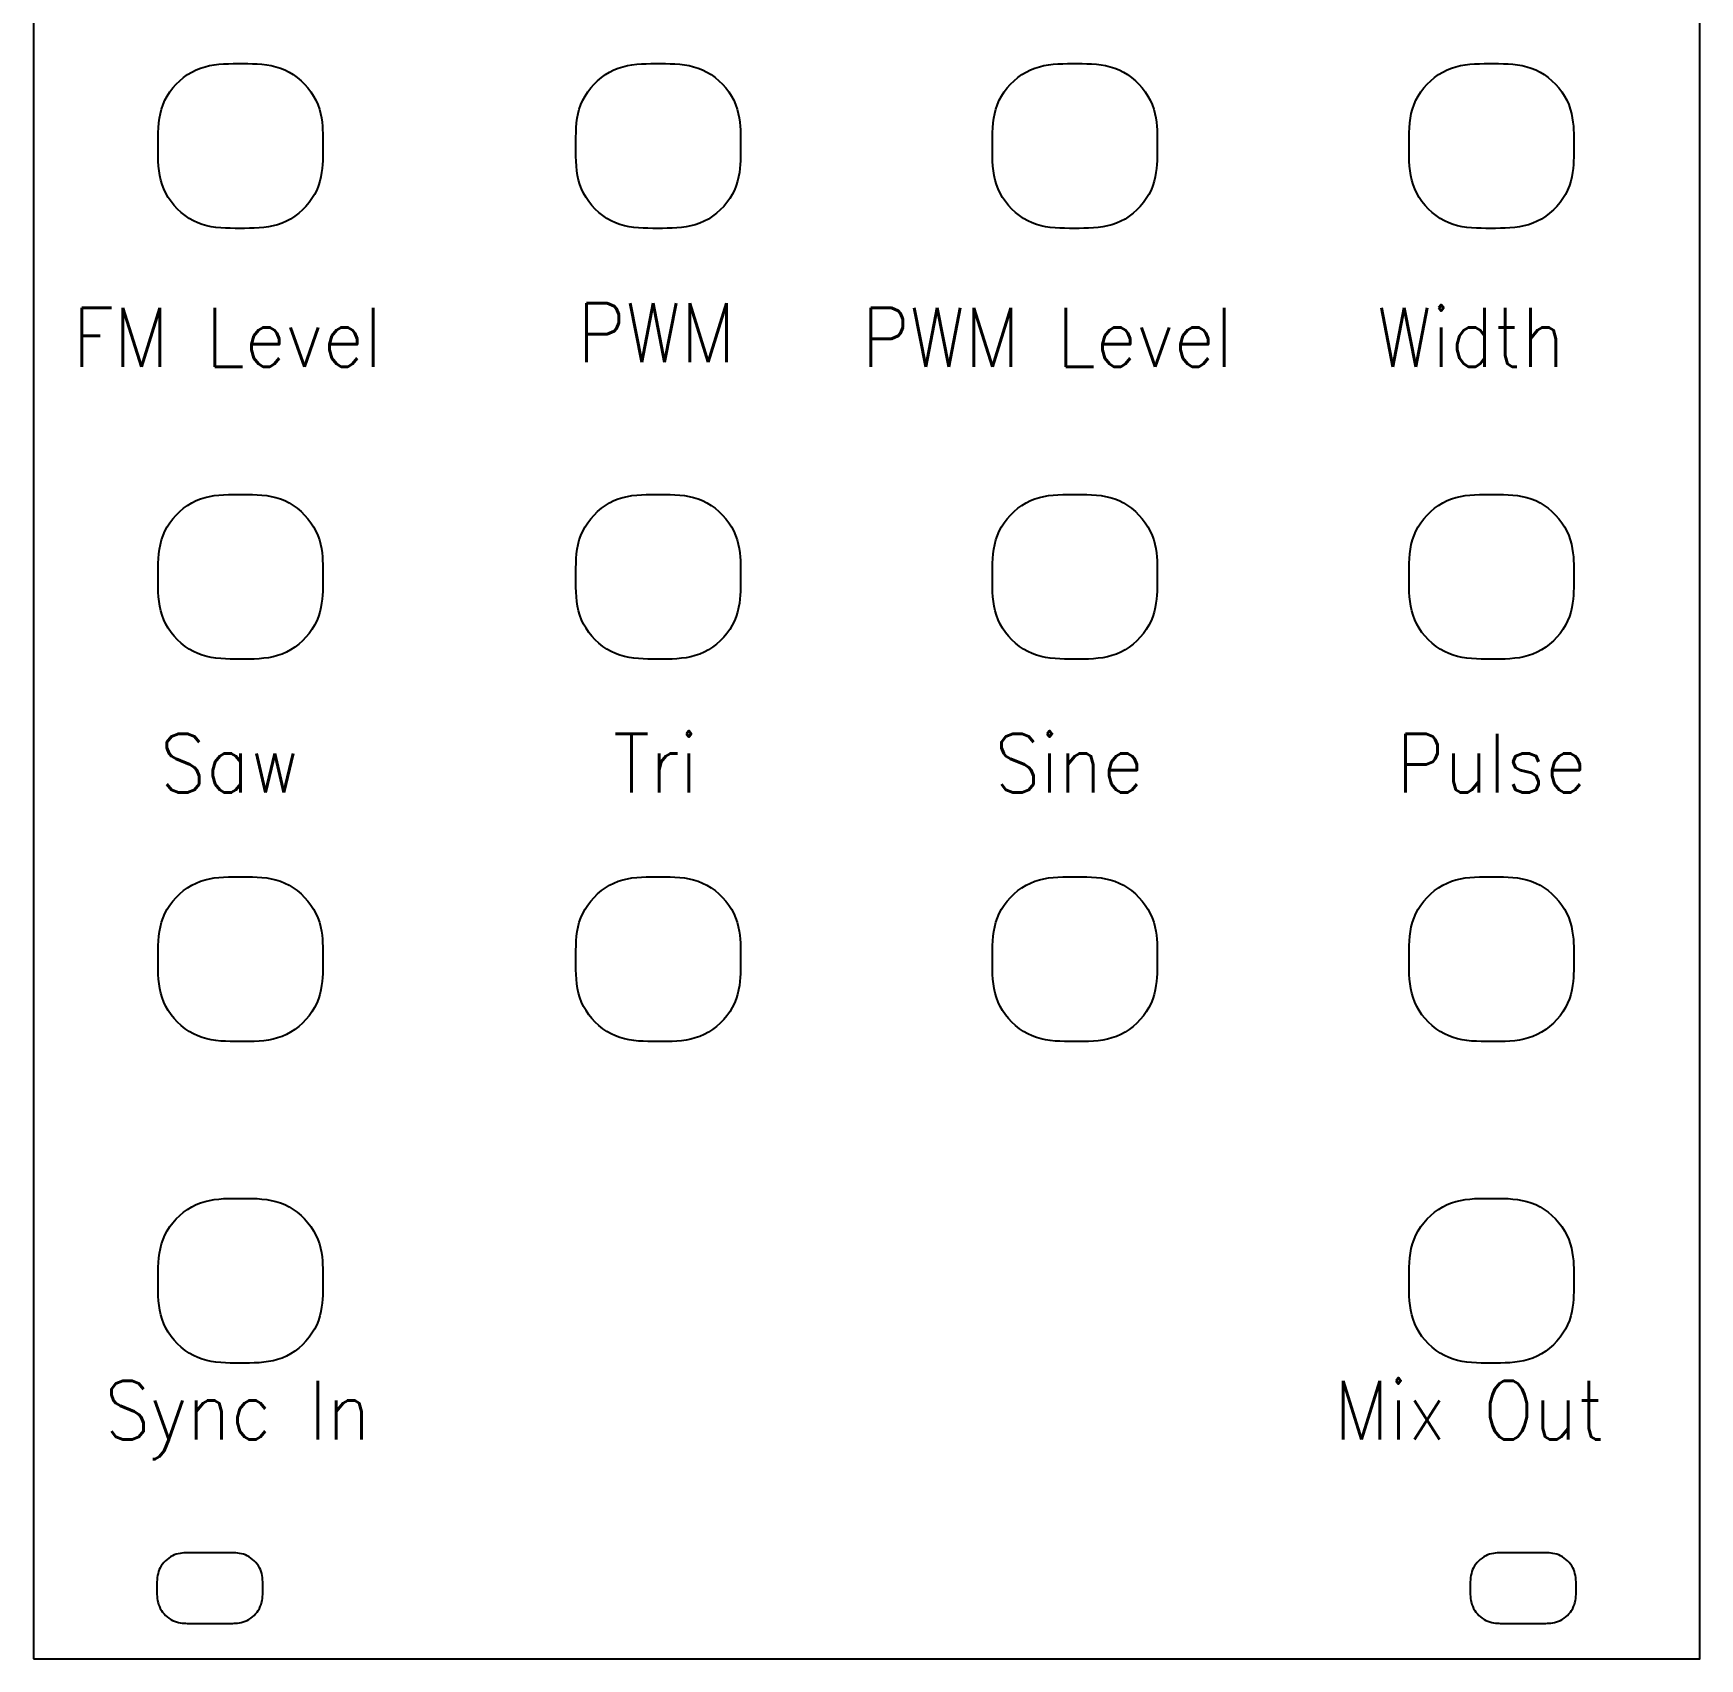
# Model space of a CAD drawing. Extents: x 107 to 178, y 123 to 252.
# Drawn here: x 107.5 to 178.3, y 123.2 to 192.2 of the extents above; entities that cross this region are included whole.
import ezdxf

# ---------------------------------------------------------------- set-up
doc = ezdxf.new("R2010")
doc.units = 0
doc.layers.get('0').update_dxf_attribs({"linetype": 'CONTINUOUS'})
doc.styles.get("Standard").update_dxf_attribs({"font": 'STANDARD'})

msp = doc.modelspace()

# ---------------------------------------------------------------- linework, layer by layer
at = {"color": 7}
msp.add_lwpolyline([(107.485, 123.156), (178.285, 123.156), (178.285, 251.656), (107.485, 251.656), (107.485, 123.156)], dxfattribs=at)
for points in [[(119.524, 185.535), (119.432, 185.352), (119.324, 185.174), (119.202, 185.003), (119.066, 184.841), (118.918, 184.689), (118.76, 184.548), (118.593, 184.419), (118.418, 184.305), (118.237, 184.206), (118.052, 184.124), (117.862, 184.059), (117.669, 184.008), (117.473, 183.97), (117.275, 183.943), (117.074, 183.925), (116.872, 183.914), (116.668, 183.909), (116.464, 183.907), (116.259, 183.907), (116.054, 183.907), (115.85, 183.91), (115.647, 183.916), (115.445, 183.929), (115.245, 183.949), (115.047, 183.978), (114.852, 184.019), (114.659, 184.074), (114.471, 184.143), (114.286, 184.229), (114.107, 184.332), (113.934, 184.45), (113.769, 184.582), (113.613, 184.726), (113.468, 184.881), (113.336, 185.045), (113.217, 185.218), (113.113, 185.397), (113.026, 185.581), (112.955, 185.77), (112.9, 185.961), (112.858, 186.157), (112.828, 186.354), (112.807, 186.554), (112.795, 186.756), (112.788, 186.959), (112.785, 187.163), (112.785, 187.368), (112.785, 187.573), (112.787, 187.777), (112.792, 187.981), (112.802, 188.183), (112.819, 188.384), (112.846, 188.583), (112.883, 188.779), (112.933, 188.972), (112.997, 189.162), (113.078, 189.347), (113.176, 189.529), (113.289, 189.704), (113.417, 189.871), (113.557, 190.03), (113.709, 190.178), (113.871, 190.315), (114.041, 190.438), (114.218, 190.547), (114.401, 190.64), (114.588, 190.715), (114.779, 190.775), (114.973, 190.821), (115.17, 190.854), (115.37, 190.878), (115.571, 190.893), (115.774, 190.901), (115.978, 190.905), (116.182, 190.906), (116.387, 190.906), (116.592, 190.905), (116.796, 190.901), (116.998, 190.893), (117.2, 190.878), (117.399, 190.854), (117.596, 190.821), (117.79, 190.775), (117.981, 190.715), (118.168, 190.64), (118.351, 190.547), (118.528, 190.438), (118.698, 190.315), (118.86, 190.178), (119.012, 190.03), (119.152, 189.871), (119.28, 189.704), (119.393, 189.529), (119.491, 189.347), (119.572, 189.162), (119.637, 188.973), (119.686, 188.786), (119.724, 188.601), (119.75, 188.422), (119.767, 188.251), (119.778, 188.092), (119.783, 187.947), (119.785, 187.819), (119.785, 187.71), (119.785, 187.622), (119.785, 187.552), (119.785, 187.5), (119.785, 187.462), (119.785, 187.436), (119.785, 187.42), (119.785, 187.411), (119.785, 187.407), (119.785, 187.406), (119.785, 187.406), (119.785, 187.406), (119.785, 187.406), (119.785, 187.406), (119.785, 187.406), (119.785, 187.406), (119.785, 187.406), (119.785, 187.406), (119.785, 187.406), (119.785, 187.406), (119.785, 187.406), (119.785, 187.406), (119.785, 187.406), (119.785, 187.406), (119.785, 187.406), (119.785, 187.406), (119.785, 187.406), (119.785, 187.406), (119.785, 187.406), (119.785, 187.406), (119.785, 187.404), (119.785, 187.397), (119.785, 187.384), (119.785, 187.362), (119.785, 187.329), (119.785, 187.282), (119.785, 187.219), (119.785, 187.139), (119.785, 187.037), (119.784, 186.916), (119.78, 186.777), (119.772, 186.623), (119.758, 186.456), (119.735, 186.28), (119.702, 186.097), (119.657, 185.91), (119.598, 185.722)], [(137.274, 185.535), (137.182, 185.352), (137.074, 185.174), (136.952, 185.003), (136.816, 184.841), (136.668, 184.689), (136.51, 184.548), (136.343, 184.419), (136.168, 184.305), (135.987, 184.206), (135.802, 184.124), (135.612, 184.059), (135.419, 184.008), (135.223, 183.97), (135.025, 183.943), (134.824, 183.925), (134.622, 183.914), (134.418, 183.909), (134.214, 183.907), (134.009, 183.907), (133.804, 183.907), (133.6, 183.91), (133.397, 183.916), (133.195, 183.929), (132.995, 183.949), (132.797, 183.978), (132.602, 184.019), (132.409, 184.074), (132.221, 184.143), (132.036, 184.229), (131.857, 184.332), (131.684, 184.45), (131.519, 184.582), (131.363, 184.726), (131.218, 184.881), (131.086, 185.045), (130.967, 185.218), (130.863, 185.397), (130.776, 185.581), (130.705, 185.77), (130.65, 185.961), (130.608, 186.157), (130.578, 186.354), (130.557, 186.554), (130.545, 186.756), (130.538, 186.959), (130.535, 187.163), (130.535, 187.368), (130.535, 187.573), (130.537, 187.777), (130.542, 187.981), (130.552, 188.183), (130.569, 188.384), (130.596, 188.583), (130.633, 188.779), (130.683, 188.972), (130.747, 189.162), (130.828, 189.347), (130.926, 189.529), (131.039, 189.704), (131.167, 189.871), (131.307, 190.03), (131.459, 190.178), (131.621, 190.315), (131.791, 190.438), (131.968, 190.547), (132.151, 190.64), (132.338, 190.715), (132.529, 190.775), (132.723, 190.821), (132.92, 190.854), (133.12, 190.878), (133.321, 190.893), (133.524, 190.901), (133.728, 190.905), (133.932, 190.906), (134.137, 190.906), (134.342, 190.905), (134.546, 190.901), (134.748, 190.893), (134.95, 190.878), (135.149, 190.854), (135.346, 190.821), (135.54, 190.775), (135.731, 190.715), (135.918, 190.64), (136.101, 190.547), (136.278, 190.438), (136.448, 190.315), (136.61, 190.178), (136.762, 190.03), (136.902, 189.871), (137.03, 189.704), (137.143, 189.529), (137.241, 189.347), (137.322, 189.162), (137.387, 188.973), (137.436, 188.786), (137.474, 188.601), (137.5, 188.422), (137.517, 188.251), (137.528, 188.092), (137.533, 187.947), (137.535, 187.819), (137.535, 187.71), (137.535, 187.622), (137.535, 187.552), (137.535, 187.5), (137.535, 187.462), (137.535, 187.436), (137.535, 187.42), (137.535, 187.411), (137.535, 187.407), (137.535, 187.406), (137.535, 187.406), (137.535, 187.406), (137.535, 187.406), (137.535, 187.406), (137.535, 187.406), (137.535, 187.406), (137.535, 187.406), (137.535, 187.406), (137.535, 187.406), (137.535, 187.406), (137.535, 187.406), (137.535, 187.406), (137.535, 187.406), (137.535, 187.406), (137.535, 187.406), (137.535, 187.406), (137.535, 187.406), (137.535, 187.406), (137.535, 187.406), (137.535, 187.406), (137.535, 187.404), (137.535, 187.397), (137.535, 187.384), (137.535, 187.362), (137.535, 187.329), (137.535, 187.282), (137.535, 187.219), (137.535, 187.139), (137.535, 187.037), (137.534, 186.916), (137.53, 186.777), (137.522, 186.623), (137.508, 186.456), (137.485, 186.28), (137.452, 186.097), (137.407, 185.91), (137.348, 185.722)], [(154.974, 185.535), (154.882, 185.352), (154.774, 185.174), (154.652, 185.003), (154.516, 184.841), (154.368, 184.689), (154.21, 184.548), (154.043, 184.419), (153.868, 184.305), (153.687, 184.206), (153.502, 184.124), (153.312, 184.059), (153.119, 184.008), (152.923, 183.97), (152.725, 183.943), (152.524, 183.925), (152.322, 183.914), (152.118, 183.909), (151.914, 183.907), (151.709, 183.907), (151.504, 183.907), (151.3, 183.91), (151.097, 183.916), (150.895, 183.929), (150.695, 183.949), (150.497, 183.978), (150.302, 184.019), (150.109, 184.074), (149.921, 184.143), (149.736, 184.229), (149.557, 184.332), (149.384, 184.45), (149.219, 184.582), (149.063, 184.726), (148.918, 184.881), (148.786, 185.045), (148.667, 185.218), (148.563, 185.397), (148.476, 185.581), (148.405, 185.77), (148.35, 185.961), (148.308, 186.157), (148.278, 186.354), (148.257, 186.554), (148.245, 186.756), (148.238, 186.959), (148.235, 187.163), (148.235, 187.368), (148.235, 187.573), (148.237, 187.777), (148.242, 187.981), (148.252, 188.183), (148.269, 188.384), (148.296, 188.583), (148.333, 188.779), (148.383, 188.972), (148.447, 189.162), (148.528, 189.347), (148.626, 189.529), (148.739, 189.704), (148.867, 189.871), (149.007, 190.03), (149.159, 190.178), (149.321, 190.315), (149.491, 190.438), (149.668, 190.547), (149.851, 190.64), (150.038, 190.715), (150.229, 190.775), (150.423, 190.821), (150.62, 190.854), (150.82, 190.878), (151.021, 190.893), (151.224, 190.901), (151.428, 190.905), (151.632, 190.906), (151.837, 190.906), (152.042, 190.905), (152.246, 190.901), (152.448, 190.893), (152.65, 190.878), (152.849, 190.854), (153.046, 190.821), (153.24, 190.775), (153.431, 190.715), (153.618, 190.64), (153.801, 190.547), (153.978, 190.438), (154.148, 190.315), (154.31, 190.178), (154.462, 190.03), (154.602, 189.871), (154.73, 189.704), (154.843, 189.529), (154.941, 189.347), (155.022, 189.162), (155.087, 188.973), (155.136, 188.786), (155.174, 188.601), (155.2, 188.422), (155.217, 188.251), (155.228, 188.092), (155.233, 187.947), (155.235, 187.819), (155.235, 187.71), (155.235, 187.622), (155.235, 187.552), (155.235, 187.5), (155.235, 187.462), (155.235, 187.436), (155.235, 187.42), (155.235, 187.411), (155.235, 187.407), (155.235, 187.406), (155.235, 187.406), (155.235, 187.406), (155.235, 187.406), (155.235, 187.406), (155.235, 187.406), (155.235, 187.406), (155.235, 187.406), (155.235, 187.406), (155.235, 187.406), (155.235, 187.406), (155.235, 187.406), (155.235, 187.406), (155.235, 187.406), (155.235, 187.406), (155.235, 187.406), (155.235, 187.406), (155.235, 187.406), (155.235, 187.406), (155.235, 187.406), (155.235, 187.406), (155.235, 187.404), (155.235, 187.397), (155.235, 187.384), (155.235, 187.362), (155.235, 187.329), (155.235, 187.282), (155.235, 187.219), (155.235, 187.139), (155.235, 187.037), (155.234, 186.916), (155.23, 186.777), (155.222, 186.623), (155.208, 186.456), (155.185, 186.28), (155.152, 186.097), (155.107, 185.91), (155.048, 185.722)], [(172.674, 185.535), (172.582, 185.352), (172.474, 185.174), (172.352, 185.003), (172.216, 184.841), (172.068, 184.689), (171.91, 184.548), (171.743, 184.419), (171.568, 184.305), (171.387, 184.206), (171.202, 184.124), (171.012, 184.059), (170.819, 184.008), (170.623, 183.97), (170.425, 183.943), (170.224, 183.925), (170.022, 183.914), (169.818, 183.909), (169.614, 183.907), (169.409, 183.907), (169.204, 183.907), (169, 183.91), (168.797, 183.916), (168.595, 183.929), (168.395, 183.949), (168.197, 183.978), (168.002, 184.019), (167.809, 184.074), (167.621, 184.143), (167.436, 184.229), (167.257, 184.332), (167.084, 184.45), (166.919, 184.582), (166.763, 184.726), (166.618, 184.881), (166.486, 185.045), (166.367, 185.218), (166.263, 185.397), (166.176, 185.581), (166.105, 185.77), (166.05, 185.961), (166.008, 186.157), (165.978, 186.354), (165.957, 186.554), (165.945, 186.756), (165.938, 186.959), (165.935, 187.163), (165.935, 187.368), (165.935, 187.573), (165.937, 187.777), (165.942, 187.981), (165.952, 188.183), (165.969, 188.384), (165.996, 188.583), (166.033, 188.779), (166.083, 188.972), (166.147, 189.162), (166.228, 189.347), (166.326, 189.529), (166.439, 189.704), (166.567, 189.871), (166.707, 190.03), (166.859, 190.178), (167.021, 190.315), (167.191, 190.438), (167.368, 190.547), (167.551, 190.64), (167.738, 190.715), (167.929, 190.775), (168.123, 190.821), (168.32, 190.854), (168.52, 190.878), (168.721, 190.893), (168.924, 190.901), (169.128, 190.905), (169.332, 190.906), (169.537, 190.906), (169.742, 190.905), (169.946, 190.901), (170.148, 190.893), (170.35, 190.878), (170.549, 190.854), (170.746, 190.821), (170.94, 190.775), (171.131, 190.715), (171.318, 190.64), (171.501, 190.547), (171.678, 190.438), (171.848, 190.315), (172.01, 190.178), (172.162, 190.03), (172.302, 189.871), (172.43, 189.704), (172.543, 189.529), (172.641, 189.347), (172.722, 189.162), (172.787, 188.973), (172.836, 188.786), (172.874, 188.601), (172.9, 188.422), (172.917, 188.251), (172.928, 188.092), (172.933, 187.947), (172.935, 187.819), (172.935, 187.71), (172.935, 187.622), (172.935, 187.552), (172.935, 187.5), (172.935, 187.462), (172.935, 187.436), (172.935, 187.42), (172.935, 187.411), (172.935, 187.407), (172.935, 187.406), (172.935, 187.406), (172.935, 187.406), (172.935, 187.406), (172.935, 187.406), (172.935, 187.406), (172.935, 187.406), (172.935, 187.406), (172.935, 187.406), (172.935, 187.406), (172.935, 187.406), (172.935, 187.406), (172.935, 187.406), (172.935, 187.406), (172.935, 187.406), (172.935, 187.406), (172.935, 187.406), (172.935, 187.406), (172.935, 187.406), (172.935, 187.406), (172.935, 187.406), (172.935, 187.404), (172.935, 187.397), (172.935, 187.384), (172.935, 187.362), (172.935, 187.329), (172.935, 187.282), (172.935, 187.219), (172.935, 187.139), (172.935, 187.037), (172.934, 186.916), (172.93, 186.777), (172.922, 186.623), (172.908, 186.456), (172.885, 186.28), (172.852, 186.097), (172.807, 185.91), (172.748, 185.722)], [(119.524, 167.237), (119.432, 167.054), (119.324, 166.876), (119.202, 166.705), (119.066, 166.543), (118.918, 166.391), (118.76, 166.25), (118.593, 166.121), (118.418, 166.007), (118.237, 165.908), (118.052, 165.826), (117.862, 165.761), (117.669, 165.71), (117.473, 165.672), (117.275, 165.645), (117.074, 165.627), (116.872, 165.616), (116.668, 165.611), (116.464, 165.609), (116.259, 165.609), (116.054, 165.609), (115.85, 165.612), (115.647, 165.618), (115.445, 165.631), (115.245, 165.651), (115.047, 165.68), (114.852, 165.721), (114.659, 165.776), (114.471, 165.845), (114.286, 165.931), (114.107, 166.034), (113.934, 166.152), (113.769, 166.284), (113.613, 166.428), (113.468, 166.583), (113.336, 166.747), (113.217, 166.92), (113.113, 167.099), (113.026, 167.283), (112.955, 167.472), (112.9, 167.663), (112.858, 167.859), (112.828, 168.056), (112.807, 168.256), (112.795, 168.458), (112.788, 168.661), (112.785, 168.865), (112.785, 169.07), (112.785, 169.275), (112.787, 169.479), (112.792, 169.683), (112.802, 169.885), (112.819, 170.086), (112.846, 170.285), (112.883, 170.481), (112.933, 170.674), (112.997, 170.864), (113.078, 171.049), (113.176, 171.231), (113.289, 171.406), (113.417, 171.573), (113.557, 171.732), (113.709, 171.88), (113.871, 172.017), (114.041, 172.14), (114.218, 172.249), (114.401, 172.342), (114.588, 172.417), (114.779, 172.477), (114.973, 172.523), (115.17, 172.556), (115.37, 172.58), (115.571, 172.595), (115.774, 172.603), (115.978, 172.607), (116.182, 172.608), (116.387, 172.608), (116.592, 172.607), (116.796, 172.603), (116.998, 172.595), (117.2, 172.58), (117.399, 172.556), (117.596, 172.523), (117.79, 172.477), (117.981, 172.417), (118.168, 172.342), (118.351, 172.249), (118.528, 172.14), (118.698, 172.017), (118.86, 171.88), (119.012, 171.732), (119.152, 171.573), (119.28, 171.406), (119.393, 171.231), (119.491, 171.049), (119.572, 170.864), (119.637, 170.675), (119.686, 170.488), (119.724, 170.303), (119.75, 170.124), (119.767, 169.953), (119.778, 169.794), (119.783, 169.649), (119.785, 169.521), (119.785, 169.412), (119.785, 169.324), (119.785, 169.254), (119.785, 169.202), (119.785, 169.164), (119.785, 169.138), (119.785, 169.122), (119.785, 169.113), (119.785, 169.109), (119.785, 169.108), (119.785, 169.108), (119.785, 169.108), (119.785, 169.108), (119.785, 169.108), (119.785, 169.108), (119.785, 169.108), (119.785, 169.108), (119.785, 169.108), (119.785, 169.108), (119.785, 169.108), (119.785, 169.108), (119.785, 169.108), (119.785, 169.108), (119.785, 169.108), (119.785, 169.108), (119.785, 169.108), (119.785, 169.108), (119.785, 169.108), (119.785, 169.108), (119.785, 169.108), (119.785, 169.106), (119.785, 169.099), (119.785, 169.086), (119.785, 169.064), (119.785, 169.031), (119.785, 168.984), (119.785, 168.921), (119.785, 168.841), (119.785, 168.739), (119.784, 168.618), (119.78, 168.479), (119.772, 168.325), (119.758, 168.158), (119.735, 167.982), (119.702, 167.799), (119.657, 167.612), (119.598, 167.424)], [(137.274, 167.237), (137.182, 167.054), (137.074, 166.876), (136.952, 166.705), (136.816, 166.543), (136.668, 166.391), (136.51, 166.25), (136.343, 166.121), (136.168, 166.007), (135.987, 165.908), (135.802, 165.826), (135.612, 165.761), (135.419, 165.71), (135.223, 165.672), (135.025, 165.645), (134.824, 165.627), (134.622, 165.616), (134.418, 165.611), (134.214, 165.609), (134.009, 165.609), (133.804, 165.609), (133.6, 165.612), (133.397, 165.618), (133.195, 165.631), (132.995, 165.651), (132.797, 165.68), (132.602, 165.721), (132.409, 165.776), (132.221, 165.845), (132.036, 165.931), (131.857, 166.034), (131.684, 166.152), (131.519, 166.284), (131.363, 166.428), (131.218, 166.583), (131.086, 166.747), (130.967, 166.92), (130.863, 167.099), (130.776, 167.283), (130.705, 167.472), (130.65, 167.663), (130.608, 167.859), (130.578, 168.056), (130.557, 168.256), (130.545, 168.458), (130.538, 168.661), (130.535, 168.865), (130.535, 169.07), (130.535, 169.275), (130.537, 169.479), (130.542, 169.683), (130.552, 169.885), (130.569, 170.086), (130.596, 170.285), (130.633, 170.481), (130.683, 170.674), (130.747, 170.864), (130.828, 171.049), (130.926, 171.231), (131.039, 171.406), (131.167, 171.573), (131.307, 171.732), (131.459, 171.88), (131.621, 172.017), (131.791, 172.14), (131.968, 172.249), (132.151, 172.342), (132.338, 172.417), (132.529, 172.477), (132.723, 172.523), (132.92, 172.556), (133.12, 172.58), (133.321, 172.595), (133.524, 172.603), (133.728, 172.607), (133.932, 172.608), (134.137, 172.608), (134.342, 172.607), (134.546, 172.603), (134.748, 172.595), (134.95, 172.58), (135.149, 172.556), (135.346, 172.523), (135.54, 172.477), (135.731, 172.417), (135.918, 172.342), (136.101, 172.249), (136.278, 172.14), (136.448, 172.017), (136.61, 171.88), (136.762, 171.732), (136.902, 171.573), (137.03, 171.406), (137.143, 171.231), (137.241, 171.049), (137.322, 170.864), (137.387, 170.675), (137.436, 170.488), (137.474, 170.303), (137.5, 170.124), (137.517, 169.953), (137.528, 169.794), (137.533, 169.649), (137.535, 169.521), (137.535, 169.412), (137.535, 169.324), (137.535, 169.254), (137.535, 169.202), (137.535, 169.164), (137.535, 169.138), (137.535, 169.122), (137.535, 169.113), (137.535, 169.109), (137.535, 169.108), (137.535, 169.108), (137.535, 169.108), (137.535, 169.108), (137.535, 169.108), (137.535, 169.108), (137.535, 169.108), (137.535, 169.108), (137.535, 169.108), (137.535, 169.108), (137.535, 169.108), (137.535, 169.108), (137.535, 169.108), (137.535, 169.108), (137.535, 169.108), (137.535, 169.108), (137.535, 169.108), (137.535, 169.108), (137.535, 169.108), (137.535, 169.108), (137.535, 169.108), (137.535, 169.106), (137.535, 169.099), (137.535, 169.086), (137.535, 169.064), (137.535, 169.031), (137.535, 168.984), (137.535, 168.921), (137.535, 168.841), (137.535, 168.739), (137.534, 168.618), (137.53, 168.479), (137.522, 168.325), (137.508, 168.158), (137.485, 167.982), (137.452, 167.799), (137.407, 167.612), (137.348, 167.424)], [(154.974, 167.237), (154.882, 167.054), (154.774, 166.876), (154.652, 166.705), (154.516, 166.543), (154.368, 166.391), (154.21, 166.25), (154.043, 166.121), (153.868, 166.007), (153.687, 165.908), (153.502, 165.826), (153.312, 165.761), (153.119, 165.71), (152.923, 165.672), (152.725, 165.645), (152.524, 165.627), (152.322, 165.616), (152.118, 165.611), (151.914, 165.609), (151.709, 165.609), (151.504, 165.609), (151.3, 165.612), (151.097, 165.618), (150.895, 165.631), (150.695, 165.651), (150.497, 165.68), (150.302, 165.721), (150.109, 165.776), (149.921, 165.845), (149.736, 165.931), (149.557, 166.034), (149.384, 166.152), (149.219, 166.284), (149.063, 166.428), (148.918, 166.583), (148.786, 166.747), (148.667, 166.92), (148.563, 167.099), (148.476, 167.283), (148.405, 167.472), (148.35, 167.663), (148.308, 167.859), (148.278, 168.056), (148.257, 168.256), (148.245, 168.458), (148.238, 168.661), (148.235, 168.865), (148.235, 169.07), (148.235, 169.275), (148.237, 169.479), (148.242, 169.683), (148.252, 169.885), (148.269, 170.086), (148.296, 170.285), (148.333, 170.481), (148.383, 170.674), (148.447, 170.864), (148.528, 171.049), (148.626, 171.231), (148.739, 171.406), (148.867, 171.573), (149.007, 171.732), (149.159, 171.88), (149.321, 172.017), (149.491, 172.14), (149.668, 172.249), (149.851, 172.342), (150.038, 172.417), (150.229, 172.477), (150.423, 172.523), (150.62, 172.556), (150.82, 172.58), (151.021, 172.595), (151.224, 172.603), (151.428, 172.607), (151.632, 172.608), (151.837, 172.608), (152.042, 172.607), (152.246, 172.603), (152.448, 172.595), (152.65, 172.58), (152.849, 172.556), (153.046, 172.523), (153.24, 172.477), (153.431, 172.417), (153.618, 172.342), (153.801, 172.249), (153.978, 172.14), (154.148, 172.017), (154.31, 171.88), (154.462, 171.732), (154.602, 171.573), (154.73, 171.406), (154.843, 171.231), (154.941, 171.049), (155.022, 170.864), (155.087, 170.675), (155.136, 170.488), (155.174, 170.303), (155.2, 170.124), (155.217, 169.953), (155.228, 169.794), (155.233, 169.649), (155.235, 169.521), (155.235, 169.412), (155.235, 169.324), (155.235, 169.254), (155.235, 169.202), (155.235, 169.164), (155.235, 169.138), (155.235, 169.122), (155.235, 169.113), (155.235, 169.109), (155.235, 169.108), (155.235, 169.108), (155.235, 169.108), (155.235, 169.108), (155.235, 169.108), (155.235, 169.108), (155.235, 169.108), (155.235, 169.108), (155.235, 169.108), (155.235, 169.108), (155.235, 169.108), (155.235, 169.108), (155.235, 169.108), (155.235, 169.108), (155.235, 169.108), (155.235, 169.108), (155.235, 169.108), (155.235, 169.108), (155.235, 169.108), (155.235, 169.108), (155.235, 169.108), (155.235, 169.106), (155.235, 169.099), (155.235, 169.086), (155.235, 169.064), (155.235, 169.031), (155.235, 168.984), (155.235, 168.921), (155.235, 168.841), (155.235, 168.739), (155.234, 168.618), (155.23, 168.479), (155.222, 168.325), (155.208, 168.158), (155.185, 167.982), (155.152, 167.799), (155.107, 167.612), (155.048, 167.424)], [(172.674, 167.237), (172.582, 167.054), (172.474, 166.876), (172.352, 166.705), (172.216, 166.543), (172.068, 166.391), (171.91, 166.25), (171.743, 166.121), (171.568, 166.007), (171.387, 165.908), (171.202, 165.826), (171.012, 165.761), (170.819, 165.71), (170.623, 165.672), (170.425, 165.645), (170.224, 165.627), (170.022, 165.616), (169.818, 165.611), (169.614, 165.609), (169.409, 165.609), (169.204, 165.609), (169, 165.612), (168.797, 165.618), (168.595, 165.631), (168.395, 165.651), (168.197, 165.68), (168.002, 165.721), (167.809, 165.776), (167.621, 165.845), (167.436, 165.931), (167.257, 166.034), (167.084, 166.152), (166.919, 166.284), (166.763, 166.428), (166.618, 166.583), (166.486, 166.747), (166.367, 166.92), (166.263, 167.099), (166.176, 167.283), (166.105, 167.472), (166.05, 167.663), (166.008, 167.859), (165.978, 168.056), (165.957, 168.256), (165.945, 168.458), (165.938, 168.661), (165.935, 168.865), (165.935, 169.07), (165.935, 169.275), (165.937, 169.479), (165.942, 169.683), (165.952, 169.885), (165.969, 170.086), (165.996, 170.285), (166.033, 170.481), (166.083, 170.674), (166.147, 170.864), (166.228, 171.049), (166.326, 171.231), (166.439, 171.406), (166.567, 171.573), (166.707, 171.732), (166.859, 171.88), (167.021, 172.017), (167.191, 172.14), (167.368, 172.249), (167.551, 172.342), (167.738, 172.417), (167.929, 172.477), (168.123, 172.523), (168.32, 172.556), (168.52, 172.58), (168.721, 172.595), (168.924, 172.603), (169.128, 172.607), (169.332, 172.608), (169.537, 172.608), (169.742, 172.607), (169.946, 172.603), (170.148, 172.595), (170.35, 172.58), (170.549, 172.556), (170.746, 172.523), (170.94, 172.477), (171.131, 172.417), (171.318, 172.342), (171.501, 172.249), (171.678, 172.14), (171.848, 172.017), (172.01, 171.88), (172.162, 171.732), (172.302, 171.573), (172.43, 171.406), (172.543, 171.231), (172.641, 171.049), (172.722, 170.864), (172.787, 170.675), (172.836, 170.488), (172.874, 170.303), (172.9, 170.124), (172.917, 169.953), (172.928, 169.794), (172.933, 169.649), (172.935, 169.521), (172.935, 169.412), (172.935, 169.324), (172.935, 169.254), (172.935, 169.202), (172.935, 169.164), (172.935, 169.138), (172.935, 169.122), (172.935, 169.113), (172.935, 169.109), (172.935, 169.108), (172.935, 169.108), (172.935, 169.108), (172.935, 169.108), (172.935, 169.108), (172.935, 169.108), (172.935, 169.108), (172.935, 169.108), (172.935, 169.108), (172.935, 169.108), (172.935, 169.108), (172.935, 169.108), (172.935, 169.108), (172.935, 169.108), (172.935, 169.108), (172.935, 169.108), (172.935, 169.108), (172.935, 169.108), (172.935, 169.108), (172.935, 169.108), (172.935, 169.108), (172.935, 169.106), (172.935, 169.099), (172.935, 169.086), (172.935, 169.064), (172.935, 169.031), (172.935, 168.984), (172.935, 168.921), (172.935, 168.841), (172.935, 168.739), (172.934, 168.618), (172.93, 168.479), (172.922, 168.325), (172.908, 168.158), (172.885, 167.982), (172.852, 167.799), (172.807, 167.612), (172.748, 167.424)], [(119.524, 150.997), (119.432, 150.814), (119.324, 150.636), (119.202, 150.465), (119.066, 150.303), (118.918, 150.151), (118.76, 150.01), (118.593, 149.881), (118.418, 149.767), (118.237, 149.668), (118.052, 149.586), (117.862, 149.521), (117.669, 149.47), (117.473, 149.432), (117.275, 149.405), (117.074, 149.387), (116.872, 149.376), (116.668, 149.371), (116.464, 149.369), (116.259, 149.369), (116.054, 149.369), (115.85, 149.372), (115.647, 149.378), (115.445, 149.391), (115.245, 149.411), (115.047, 149.44), (114.852, 149.481), (114.659, 149.536), (114.471, 149.605), (114.286, 149.691), (114.107, 149.794), (113.934, 149.912), (113.769, 150.044), (113.613, 150.188), (113.468, 150.343), (113.336, 150.507), (113.217, 150.68), (113.113, 150.859), (113.026, 151.043), (112.955, 151.232), (112.9, 151.423), (112.858, 151.619), (112.828, 151.816), (112.807, 152.016), (112.795, 152.218), (112.788, 152.421), (112.785, 152.625), (112.785, 152.83), (112.785, 153.035), (112.787, 153.239), (112.792, 153.443), (112.802, 153.645), (112.819, 153.846), (112.846, 154.045), (112.883, 154.241), (112.933, 154.434), (112.997, 154.624), (113.078, 154.809), (113.176, 154.991), (113.289, 155.166), (113.417, 155.333), (113.557, 155.492), (113.709, 155.64), (113.871, 155.777), (114.041, 155.9), (114.218, 156.009), (114.401, 156.102), (114.588, 156.177), (114.779, 156.237), (114.973, 156.283), (115.17, 156.316), (115.37, 156.34), (115.571, 156.355), (115.774, 156.363), (115.978, 156.367), (116.182, 156.368), (116.387, 156.368), (116.592, 156.367), (116.796, 156.363), (116.998, 156.355), (117.2, 156.34), (117.399, 156.316), (117.596, 156.283), (117.79, 156.237), (117.981, 156.177), (118.168, 156.102), (118.351, 156.009), (118.528, 155.9), (118.698, 155.777), (118.86, 155.64), (119.012, 155.492), (119.152, 155.333), (119.28, 155.166), (119.393, 154.991), (119.491, 154.809), (119.572, 154.624), (119.637, 154.435), (119.686, 154.248), (119.724, 154.063), (119.75, 153.884), (119.767, 153.713), (119.778, 153.554), (119.783, 153.409), (119.785, 153.281), (119.785, 153.172), (119.785, 153.084), (119.785, 153.014), (119.785, 152.962), (119.785, 152.924), (119.785, 152.898), (119.785, 152.882), (119.785, 152.873), (119.785, 152.869), (119.785, 152.868), (119.785, 152.868), (119.785, 152.868), (119.785, 152.868), (119.785, 152.868), (119.785, 152.868), (119.785, 152.868), (119.785, 152.868), (119.785, 152.868), (119.785, 152.868), (119.785, 152.868), (119.785, 152.868), (119.785, 152.868), (119.785, 152.868), (119.785, 152.868), (119.785, 152.868), (119.785, 152.868), (119.785, 152.868), (119.785, 152.868), (119.785, 152.868), (119.785, 152.868), (119.785, 152.866), (119.785, 152.859), (119.785, 152.846), (119.785, 152.824), (119.785, 152.791), (119.785, 152.744), (119.785, 152.681), (119.785, 152.601), (119.785, 152.499), (119.784, 152.378), (119.78, 152.239), (119.772, 152.085), (119.758, 151.918), (119.735, 151.742), (119.702, 151.559), (119.657, 151.372), (119.598, 151.184)], [(137.274, 150.997), (137.182, 150.814), (137.074, 150.636), (136.952, 150.465), (136.816, 150.303), (136.668, 150.151), (136.51, 150.01), (136.343, 149.881), (136.168, 149.767), (135.987, 149.668), (135.802, 149.586), (135.612, 149.521), (135.419, 149.47), (135.223, 149.432), (135.025, 149.405), (134.824, 149.387), (134.622, 149.376), (134.418, 149.371), (134.214, 149.369), (134.009, 149.369), (133.804, 149.369), (133.6, 149.372), (133.397, 149.378), (133.195, 149.391), (132.995, 149.411), (132.797, 149.44), (132.602, 149.481), (132.409, 149.536), (132.221, 149.605), (132.036, 149.691), (131.857, 149.794), (131.684, 149.912), (131.519, 150.044), (131.363, 150.188), (131.218, 150.343), (131.086, 150.507), (130.967, 150.68), (130.863, 150.859), (130.776, 151.043), (130.705, 151.232), (130.65, 151.423), (130.608, 151.619), (130.578, 151.816), (130.557, 152.016), (130.545, 152.218), (130.538, 152.421), (130.535, 152.625), (130.535, 152.83), (130.535, 153.035), (130.537, 153.239), (130.542, 153.443), (130.552, 153.645), (130.569, 153.846), (130.596, 154.045), (130.633, 154.241), (130.683, 154.434), (130.747, 154.624), (130.828, 154.809), (130.926, 154.991), (131.039, 155.166), (131.167, 155.333), (131.307, 155.492), (131.459, 155.64), (131.621, 155.777), (131.791, 155.9), (131.968, 156.009), (132.151, 156.102), (132.338, 156.177), (132.529, 156.237), (132.723, 156.283), (132.92, 156.316), (133.12, 156.34), (133.321, 156.355), (133.524, 156.363), (133.728, 156.367), (133.932, 156.368), (134.137, 156.368), (134.342, 156.367), (134.546, 156.363), (134.748, 156.355), (134.95, 156.34), (135.149, 156.316), (135.346, 156.283), (135.54, 156.237), (135.731, 156.177), (135.918, 156.102), (136.101, 156.009), (136.278, 155.9), (136.448, 155.777), (136.61, 155.64), (136.762, 155.492), (136.902, 155.333), (137.03, 155.166), (137.143, 154.991), (137.241, 154.809), (137.322, 154.624), (137.387, 154.435), (137.436, 154.248), (137.474, 154.063), (137.5, 153.884), (137.517, 153.713), (137.528, 153.554), (137.533, 153.409), (137.535, 153.281), (137.535, 153.172), (137.535, 153.084), (137.535, 153.014), (137.535, 152.962), (137.535, 152.924), (137.535, 152.898), (137.535, 152.882), (137.535, 152.873), (137.535, 152.869), (137.535, 152.868), (137.535, 152.868), (137.535, 152.868), (137.535, 152.868), (137.535, 152.868), (137.535, 152.868), (137.535, 152.868), (137.535, 152.868), (137.535, 152.868), (137.535, 152.868), (137.535, 152.868), (137.535, 152.868), (137.535, 152.868), (137.535, 152.868), (137.535, 152.868), (137.535, 152.868), (137.535, 152.868), (137.535, 152.868), (137.535, 152.868), (137.535, 152.868), (137.535, 152.868), (137.535, 152.866), (137.535, 152.859), (137.535, 152.846), (137.535, 152.824), (137.535, 152.791), (137.535, 152.744), (137.535, 152.681), (137.535, 152.601), (137.535, 152.499), (137.534, 152.378), (137.53, 152.239), (137.522, 152.085), (137.508, 151.918), (137.485, 151.742), (137.452, 151.559), (137.407, 151.372), (137.348, 151.184)], [(154.974, 150.997), (154.882, 150.814), (154.774, 150.636), (154.652, 150.465), (154.516, 150.303), (154.368, 150.151), (154.21, 150.01), (154.043, 149.881), (153.868, 149.767), (153.687, 149.668), (153.502, 149.586), (153.312, 149.521), (153.119, 149.47), (152.923, 149.432), (152.725, 149.405), (152.524, 149.387), (152.322, 149.376), (152.118, 149.371), (151.914, 149.369), (151.709, 149.369), (151.504, 149.369), (151.3, 149.372), (151.097, 149.378), (150.895, 149.391), (150.695, 149.411), (150.497, 149.44), (150.302, 149.481), (150.109, 149.536), (149.921, 149.605), (149.736, 149.691), (149.557, 149.794), (149.384, 149.912), (149.219, 150.044), (149.063, 150.188), (148.918, 150.343), (148.786, 150.507), (148.667, 150.68), (148.563, 150.859), (148.476, 151.043), (148.405, 151.232), (148.35, 151.423), (148.308, 151.619), (148.278, 151.816), (148.257, 152.016), (148.245, 152.218), (148.238, 152.421), (148.235, 152.625), (148.235, 152.83), (148.235, 153.035), (148.237, 153.239), (148.242, 153.443), (148.252, 153.645), (148.269, 153.846), (148.296, 154.045), (148.333, 154.241), (148.383, 154.434), (148.447, 154.624), (148.528, 154.809), (148.626, 154.991), (148.739, 155.166), (148.867, 155.333), (149.007, 155.492), (149.159, 155.64), (149.321, 155.777), (149.491, 155.9), (149.668, 156.009), (149.851, 156.102), (150.038, 156.177), (150.229, 156.237), (150.423, 156.283), (150.62, 156.316), (150.82, 156.34), (151.021, 156.355), (151.224, 156.363), (151.428, 156.367), (151.632, 156.368), (151.837, 156.368), (152.042, 156.367), (152.246, 156.363), (152.448, 156.355), (152.65, 156.34), (152.849, 156.316), (153.046, 156.283), (153.24, 156.237), (153.431, 156.177), (153.618, 156.102), (153.801, 156.009), (153.978, 155.9), (154.148, 155.777), (154.31, 155.64), (154.462, 155.492), (154.602, 155.333), (154.73, 155.166), (154.843, 154.991), (154.941, 154.809), (155.022, 154.624), (155.087, 154.435), (155.136, 154.248), (155.174, 154.063), (155.2, 153.884), (155.217, 153.713), (155.228, 153.554), (155.233, 153.409), (155.235, 153.281), (155.235, 153.172), (155.235, 153.084), (155.235, 153.014), (155.235, 152.962), (155.235, 152.924), (155.235, 152.898), (155.235, 152.882), (155.235, 152.873), (155.235, 152.869), (155.235, 152.868), (155.235, 152.868), (155.235, 152.868), (155.235, 152.868), (155.235, 152.868), (155.235, 152.868), (155.235, 152.868), (155.235, 152.868), (155.235, 152.868), (155.235, 152.868), (155.235, 152.868), (155.235, 152.868), (155.235, 152.868), (155.235, 152.868), (155.235, 152.868), (155.235, 152.868), (155.235, 152.868), (155.235, 152.868), (155.235, 152.868), (155.235, 152.868), (155.235, 152.868), (155.235, 152.866), (155.235, 152.859), (155.235, 152.846), (155.235, 152.824), (155.235, 152.791), (155.235, 152.744), (155.235, 152.681), (155.235, 152.601), (155.235, 152.499), (155.234, 152.378), (155.23, 152.239), (155.222, 152.085), (155.208, 151.918), (155.185, 151.742), (155.152, 151.559), (155.107, 151.372), (155.048, 151.184)], [(172.674, 150.997), (172.582, 150.814), (172.474, 150.636), (172.352, 150.465), (172.216, 150.303), (172.068, 150.151), (171.91, 150.01), (171.743, 149.881), (171.568, 149.767), (171.387, 149.668), (171.202, 149.586), (171.012, 149.521), (170.819, 149.47), (170.623, 149.432), (170.425, 149.405), (170.224, 149.387), (170.022, 149.376), (169.818, 149.371), (169.614, 149.369), (169.409, 149.369), (169.204, 149.369), (169, 149.372), (168.797, 149.378), (168.595, 149.391), (168.395, 149.411), (168.197, 149.44), (168.002, 149.481), (167.809, 149.536), (167.621, 149.605), (167.436, 149.691), (167.257, 149.794), (167.084, 149.912), (166.919, 150.044), (166.763, 150.188), (166.618, 150.343), (166.486, 150.507), (166.367, 150.68), (166.263, 150.859), (166.176, 151.043), (166.105, 151.232), (166.05, 151.423), (166.008, 151.619), (165.978, 151.816), (165.957, 152.016), (165.945, 152.218), (165.938, 152.421), (165.935, 152.625), (165.935, 152.83), (165.935, 153.035), (165.937, 153.239), (165.942, 153.443), (165.952, 153.645), (165.969, 153.846), (165.996, 154.045), (166.033, 154.241), (166.083, 154.434), (166.147, 154.624), (166.228, 154.809), (166.326, 154.991), (166.439, 155.166), (166.567, 155.333), (166.707, 155.492), (166.859, 155.64), (167.021, 155.777), (167.191, 155.9), (167.368, 156.009), (167.551, 156.102), (167.738, 156.177), (167.929, 156.237), (168.123, 156.283), (168.32, 156.316), (168.52, 156.34), (168.721, 156.355), (168.924, 156.363), (169.128, 156.367), (169.332, 156.368), (169.537, 156.368), (169.742, 156.367), (169.946, 156.363), (170.148, 156.355), (170.35, 156.34), (170.549, 156.316), (170.746, 156.283), (170.94, 156.237), (171.131, 156.177), (171.318, 156.102), (171.501, 156.009), (171.678, 155.9), (171.848, 155.777), (172.01, 155.64), (172.162, 155.492), (172.302, 155.333), (172.43, 155.166), (172.543, 154.991), (172.641, 154.809), (172.722, 154.624), (172.787, 154.435), (172.836, 154.248), (172.874, 154.063), (172.9, 153.884), (172.917, 153.713), (172.928, 153.554), (172.933, 153.409), (172.935, 153.281), (172.935, 153.172), (172.935, 153.084), (172.935, 153.014), (172.935, 152.962), (172.935, 152.924), (172.935, 152.898), (172.935, 152.882), (172.935, 152.873), (172.935, 152.869), (172.935, 152.868), (172.935, 152.868), (172.935, 152.868), (172.935, 152.868), (172.935, 152.868), (172.935, 152.868), (172.935, 152.868), (172.935, 152.868), (172.935, 152.868), (172.935, 152.868), (172.935, 152.868), (172.935, 152.868), (172.935, 152.868), (172.935, 152.868), (172.935, 152.868), (172.935, 152.868), (172.935, 152.868), (172.935, 152.868), (172.935, 152.868), (172.935, 152.868), (172.935, 152.868), (172.935, 152.866), (172.935, 152.859), (172.935, 152.846), (172.935, 152.824), (172.935, 152.791), (172.935, 152.744), (172.935, 152.681), (172.935, 152.601), (172.935, 152.499), (172.934, 152.378), (172.93, 152.239), (172.922, 152.085), (172.908, 151.918), (172.885, 151.742), (172.852, 151.559), (172.807, 151.372), (172.748, 151.184)], [(119.524, 137.337), (119.432, 137.154), (119.324, 136.976), (119.202, 136.805), (119.066, 136.643), (118.918, 136.491), (118.76, 136.35), (118.593, 136.221), (118.418, 136.107), (118.237, 136.008), (118.052, 135.926), (117.862, 135.861), (117.669, 135.81), (117.473, 135.772), (117.275, 135.745), (117.074, 135.727), (116.872, 135.716), (116.668, 135.711), (116.464, 135.709), (116.259, 135.709), (116.054, 135.709), (115.85, 135.712), (115.647, 135.718), (115.445, 135.731), (115.245, 135.751), (115.047, 135.78), (114.852, 135.821), (114.659, 135.876), (114.471, 135.945), (114.286, 136.031), (114.107, 136.134), (113.934, 136.252), (113.769, 136.384), (113.613, 136.528), (113.468, 136.683), (113.336, 136.847), (113.217, 137.02), (113.113, 137.199), (113.026, 137.383), (112.955, 137.572), (112.9, 137.763), (112.858, 137.959), (112.828, 138.156), (112.807, 138.356), (112.795, 138.558), (112.788, 138.761), (112.785, 138.965), (112.785, 139.17), (112.785, 139.375), (112.787, 139.579), (112.792, 139.783), (112.802, 139.985), (112.819, 140.186), (112.846, 140.385), (112.883, 140.581), (112.933, 140.774), (112.997, 140.964), (113.078, 141.149), (113.176, 141.331), (113.289, 141.506), (113.417, 141.673), (113.557, 141.832), (113.709, 141.98), (113.871, 142.117), (114.041, 142.24), (114.218, 142.349), (114.401, 142.442), (114.588, 142.517), (114.779, 142.577), (114.973, 142.623), (115.17, 142.656), (115.37, 142.68), (115.571, 142.695), (115.774, 142.703), (115.978, 142.707), (116.182, 142.708), (116.387, 142.708), (116.592, 142.707), (116.796, 142.703), (116.998, 142.695), (117.2, 142.68), (117.399, 142.656), (117.596, 142.623), (117.79, 142.577), (117.981, 142.517), (118.168, 142.442), (118.351, 142.349), (118.528, 142.24), (118.698, 142.117), (118.86, 141.98), (119.012, 141.832), (119.152, 141.673), (119.28, 141.506), (119.393, 141.331), (119.491, 141.149), (119.572, 140.964), (119.637, 140.775), (119.686, 140.588), (119.724, 140.403), (119.75, 140.224), (119.767, 140.053), (119.778, 139.894), (119.783, 139.749), (119.785, 139.621), (119.785, 139.512), (119.785, 139.424), (119.785, 139.354), (119.785, 139.302), (119.785, 139.264), (119.785, 139.238), (119.785, 139.222), (119.785, 139.213), (119.785, 139.209), (119.785, 139.208), (119.785, 139.208), (119.785, 139.208), (119.785, 139.208), (119.785, 139.208), (119.785, 139.208), (119.785, 139.208), (119.785, 139.208), (119.785, 139.208), (119.785, 139.208), (119.785, 139.208), (119.785, 139.208), (119.785, 139.208), (119.785, 139.208), (119.785, 139.208), (119.785, 139.208), (119.785, 139.208), (119.785, 139.208), (119.785, 139.208), (119.785, 139.208), (119.785, 139.208), (119.785, 139.206), (119.785, 139.199), (119.785, 139.186), (119.785, 139.164), (119.785, 139.131), (119.785, 139.084), (119.785, 139.021), (119.785, 138.941), (119.785, 138.839), (119.784, 138.718), (119.78, 138.579), (119.772, 138.425), (119.758, 138.258), (119.735, 138.082), (119.702, 137.899), (119.657, 137.712), (119.598, 137.524)], [(172.674, 137.337), (172.582, 137.154), (172.474, 136.976), (172.352, 136.805), (172.216, 136.643), (172.068, 136.491), (171.91, 136.35), (171.743, 136.221), (171.568, 136.107), (171.387, 136.008), (171.202, 135.926), (171.012, 135.861), (170.819, 135.81), (170.623, 135.772), (170.425, 135.745), (170.224, 135.727), (170.022, 135.716), (169.818, 135.711), (169.614, 135.709), (169.409, 135.709), (169.204, 135.709), (169, 135.712), (168.797, 135.718), (168.595, 135.731), (168.395, 135.751), (168.197, 135.78), (168.002, 135.821), (167.809, 135.876), (167.621, 135.945), (167.436, 136.031), (167.257, 136.134), (167.084, 136.252), (166.919, 136.384), (166.763, 136.528), (166.618, 136.683), (166.486, 136.847), (166.367, 137.02), (166.263, 137.199), (166.176, 137.383), (166.105, 137.572), (166.05, 137.763), (166.008, 137.959), (165.978, 138.156), (165.957, 138.356), (165.945, 138.558), (165.938, 138.761), (165.935, 138.965), (165.935, 139.17), (165.935, 139.375), (165.937, 139.579), (165.942, 139.783), (165.952, 139.985), (165.969, 140.186), (165.996, 140.385), (166.033, 140.581), (166.083, 140.774), (166.147, 140.964), (166.228, 141.149), (166.326, 141.331), (166.439, 141.506), (166.567, 141.673), (166.707, 141.832), (166.859, 141.98), (167.021, 142.117), (167.191, 142.24), (167.368, 142.349), (167.551, 142.442), (167.738, 142.517), (167.929, 142.577), (168.123, 142.623), (168.32, 142.656), (168.52, 142.68), (168.721, 142.695), (168.924, 142.703), (169.128, 142.707), (169.332, 142.708), (169.537, 142.708), (169.742, 142.707), (169.946, 142.703), (170.148, 142.695), (170.35, 142.68), (170.549, 142.656), (170.746, 142.623), (170.94, 142.577), (171.131, 142.517), (171.318, 142.442), (171.501, 142.349), (171.678, 142.24), (171.848, 142.117), (172.01, 141.98), (172.162, 141.832), (172.302, 141.673), (172.43, 141.506), (172.543, 141.331), (172.641, 141.149), (172.722, 140.964), (172.787, 140.775), (172.836, 140.588), (172.874, 140.403), (172.9, 140.224), (172.917, 140.053), (172.928, 139.894), (172.933, 139.749), (172.935, 139.621), (172.935, 139.512), (172.935, 139.424), (172.935, 139.354), (172.935, 139.302), (172.935, 139.264), (172.935, 139.238), (172.935, 139.222), (172.935, 139.213), (172.935, 139.209), (172.935, 139.208), (172.935, 139.208), (172.935, 139.208), (172.935, 139.208), (172.935, 139.208), (172.935, 139.208), (172.935, 139.208), (172.935, 139.208), (172.935, 139.208), (172.935, 139.208), (172.935, 139.208), (172.935, 139.208), (172.935, 139.208), (172.935, 139.208), (172.935, 139.208), (172.935, 139.208), (172.935, 139.208), (172.935, 139.208), (172.935, 139.208), (172.935, 139.208), (172.935, 139.208), (172.935, 139.206), (172.935, 139.199), (172.935, 139.186), (172.935, 139.164), (172.935, 139.131), (172.935, 139.084), (172.935, 139.021), (172.935, 138.941), (172.935, 138.839), (172.934, 138.718), (172.93, 138.579), (172.922, 138.425), (172.908, 138.258), (172.885, 138.082), (172.852, 137.899), (172.807, 137.712), (172.748, 137.524)], [(114.485, 124.657), (114.574, 124.657), (114.678, 124.657), (114.791, 124.657), (114.911, 124.657), (115.033, 124.657), (115.153, 124.657), (115.268, 124.657), (115.374, 124.657), (115.467, 124.657), (115.544, 124.657), (115.605, 124.657), (115.654, 124.657), (115.693, 124.657), (115.726, 124.657), (115.756, 124.657), (115.785, 124.657), (115.817, 124.657), (115.855, 124.657), (115.9, 124.657), (115.955, 124.657), (116.018, 124.659), (116.087, 124.663), (116.161, 124.67), (116.239, 124.682), (116.32, 124.697), (116.403, 124.719), (116.485, 124.747), (116.567, 124.783), (116.646, 124.826), (116.723, 124.876), (116.797, 124.932), (116.866, 124.994), (116.93, 125.061), (116.99, 125.133), (117.043, 125.208), (117.089, 125.286), (117.128, 125.367), (117.16, 125.45), (117.184, 125.534), (117.203, 125.62), (117.216, 125.706), (117.225, 125.794), (117.231, 125.883), (117.233, 125.972), (117.235, 126.062), (117.235, 126.152), (117.235, 126.242), (117.234, 126.331), (117.231, 126.421), (117.226, 126.509), (117.217, 126.597), (117.205, 126.684), (117.187, 126.77), (117.163, 126.854), (117.132, 126.937), (117.094, 127.018), (117.048, 127.097), (116.996, 127.172), (116.937, 127.244), (116.873, 127.312), (116.804, 127.375), (116.731, 127.432), (116.655, 127.482), (116.575, 127.526), (116.494, 127.562), (116.411, 127.591), (116.329, 127.613), (116.248, 127.63), (116.169, 127.642), (116.094, 127.649), (116.025, 127.653), (115.961, 127.656), (115.906, 127.656), (115.859, 127.656), (115.821, 127.656), (115.789, 127.656), (115.759, 127.656), (115.73, 127.656), (115.697, 127.656), (115.658, 127.656), (115.611, 127.656), (115.551, 127.656), (115.476, 127.656), (115.385, 127.656), (115.28, 127.656), (115.166, 127.656), (115.046, 127.656), (114.924, 127.656), (114.804, 127.656), (114.689, 127.656), (114.585, 127.656), (114.493, 127.656), (114.419, 127.656), (114.359, 127.656), (114.311, 127.656), (114.272, 127.656), (114.24, 127.656), (114.21, 127.656), (114.181, 127.656), (114.148, 127.656), (114.11, 127.656), (114.064, 127.656), (114.008, 127.656), (113.945, 127.653), (113.875, 127.649), (113.8, 127.642), (113.722, 127.63), (113.641, 127.613), (113.558, 127.591), (113.475, 127.562), (113.394, 127.526), (113.315, 127.482), (113.238, 127.432), (113.165, 127.375), (113.096, 127.312), (113.032, 127.244), (112.974, 127.172), (112.921, 127.097), (112.876, 127.018), (112.837, 126.937), (112.807, 126.854), (112.783, 126.77), (112.765, 126.684), (112.752, 126.597), (112.743, 126.509), (112.738, 126.421), (112.736, 126.331), (112.735, 126.242), (112.735, 126.152), (112.735, 126.062), (112.736, 125.972), (112.739, 125.883), (112.744, 125.794), (112.753, 125.706), (112.766, 125.62), (112.785, 125.534), (112.809, 125.45), (112.841, 125.367), (112.88, 125.286), (112.927, 125.208), (112.98, 125.133), (113.039, 125.061), (113.103, 124.994), (113.173, 124.932), (113.246, 124.876), (113.323, 124.826), (113.403, 124.783), (113.484, 124.747), (113.567, 124.719), (113.649, 124.697), (113.73, 124.682), (113.808, 124.67), (113.883, 124.663), (113.952, 124.659), (114.014, 124.657), (114.069, 124.657), (114.115, 124.657), (114.151, 124.657), (114.179, 124.657), (114.2, 124.657), (114.215, 124.657), (114.225, 124.657), (114.231, 124.657), (114.234, 124.657), (114.235, 124.657), (114.235, 124.657), (114.235, 124.657), (114.238, 124.657), (114.245, 124.657), (114.259, 124.657), (114.28, 124.657), (114.311, 124.657), (114.355, 124.657), (114.412, 124.657)], [(170.285, 124.657), (170.374, 124.657), (170.478, 124.657), (170.591, 124.657), (170.711, 124.657), (170.833, 124.657), (170.953, 124.657), (171.068, 124.657), (171.174, 124.657), (171.267, 124.657), (171.344, 124.657), (171.405, 124.657), (171.454, 124.657), (171.493, 124.657), (171.526, 124.657), (171.556, 124.657), (171.585, 124.657), (171.617, 124.657), (171.655, 124.657), (171.7, 124.657), (171.755, 124.657), (171.818, 124.659), (171.887, 124.663), (171.961, 124.67), (172.039, 124.682), (172.12, 124.697), (172.203, 124.719), (172.285, 124.747), (172.367, 124.783), (172.446, 124.826), (172.523, 124.876), (172.597, 124.932), (172.666, 124.994), (172.73, 125.061), (172.79, 125.133), (172.843, 125.208), (172.889, 125.286), (172.928, 125.367), (172.96, 125.45), (172.984, 125.534), (173.003, 125.62), (173.016, 125.706), (173.025, 125.794), (173.031, 125.883), (173.033, 125.972), (173.035, 126.062), (173.035, 126.152), (173.035, 126.242), (173.034, 126.331), (173.031, 126.421), (173.026, 126.509), (173.017, 126.597), (173.005, 126.684), (172.987, 126.77), (172.963, 126.854), (172.932, 126.937), (172.894, 127.018), (172.848, 127.097), (172.796, 127.172), (172.737, 127.244), (172.673, 127.312), (172.604, 127.375), (172.531, 127.432), (172.455, 127.482), (172.375, 127.526), (172.294, 127.562), (172.211, 127.591), (172.129, 127.613), (172.048, 127.63), (171.969, 127.642), (171.894, 127.649), (171.825, 127.653), (171.761, 127.656), (171.706, 127.656), (171.659, 127.656), (171.621, 127.656), (171.589, 127.656), (171.559, 127.656), (171.53, 127.656), (171.497, 127.656), (171.458, 127.656), (171.411, 127.656), (171.351, 127.656), (171.276, 127.656), (171.185, 127.656), (171.08, 127.656), (170.966, 127.656), (170.846, 127.656), (170.724, 127.656), (170.604, 127.656), (170.489, 127.656), (170.385, 127.656), (170.293, 127.656), (170.219, 127.656), (170.159, 127.656), (170.111, 127.656), (170.072, 127.656), (170.04, 127.656), (170.01, 127.656), (169.981, 127.656), (169.948, 127.656), (169.91, 127.656), (169.864, 127.656), (169.808, 127.656), (169.745, 127.653), (169.675, 127.649), (169.6, 127.642), (169.522, 127.63), (169.441, 127.613), (169.358, 127.591), (169.275, 127.562), (169.194, 127.526), (169.115, 127.482), (169.038, 127.432), (168.965, 127.375), (168.896, 127.312), (168.832, 127.244), (168.774, 127.172), (168.721, 127.097), (168.676, 127.018), (168.637, 126.937), (168.607, 126.854), (168.583, 126.77), (168.565, 126.684), (168.552, 126.597), (168.543, 126.509), (168.538, 126.421), (168.536, 126.331), (168.535, 126.242), (168.535, 126.152), (168.535, 126.062), (168.536, 125.972), (168.539, 125.883), (168.544, 125.794), (168.553, 125.706), (168.566, 125.62), (168.585, 125.534), (168.609, 125.45), (168.641, 125.367), (168.68, 125.286), (168.727, 125.208), (168.78, 125.133), (168.839, 125.061), (168.903, 124.994), (168.973, 124.932), (169.046, 124.876), (169.123, 124.826), (169.203, 124.783), (169.284, 124.747), (169.367, 124.719), (169.449, 124.697), (169.53, 124.682), (169.608, 124.67), (169.683, 124.663), (169.752, 124.659), (169.814, 124.657), (169.869, 124.657), (169.915, 124.657), (169.951, 124.657), (169.979, 124.657), (170, 124.657), (170.015, 124.657), (170.025, 124.657), (170.031, 124.657), (170.034, 124.657), (170.035, 124.657), (170.035, 124.657), (170.035, 124.657), (170.038, 124.657), (170.045, 124.657), (170.059, 124.657), (170.08, 124.657), (170.111, 124.657), (170.155, 124.657), (170.212, 124.657)]]:
    msp.add_lwpolyline(points, close=True, dxfattribs=at)

# ---------------------------------------------------------------- texts
for s, p in [('PWM', (130.602, 178.227)), ('Width', (164.565, 178.032)), ('FM Level', (109.149, 178.032)), ('PWM Level', (142.672, 178.032)), ('Saw', (112.868, 159.944)), ('Tri', (132.118, 159.944)), ('Sine', (148.324, 159.944)), ('Pulse', (165.39, 159.944)), ('Sync In', (110.508, 132.462)), ('Mix Out', (162.751, 132.462))]:
    msp.add_text(s, height=2.4977, dxfattribs=at).set_placement(p)

doc.saveas('drawing.dxf')
